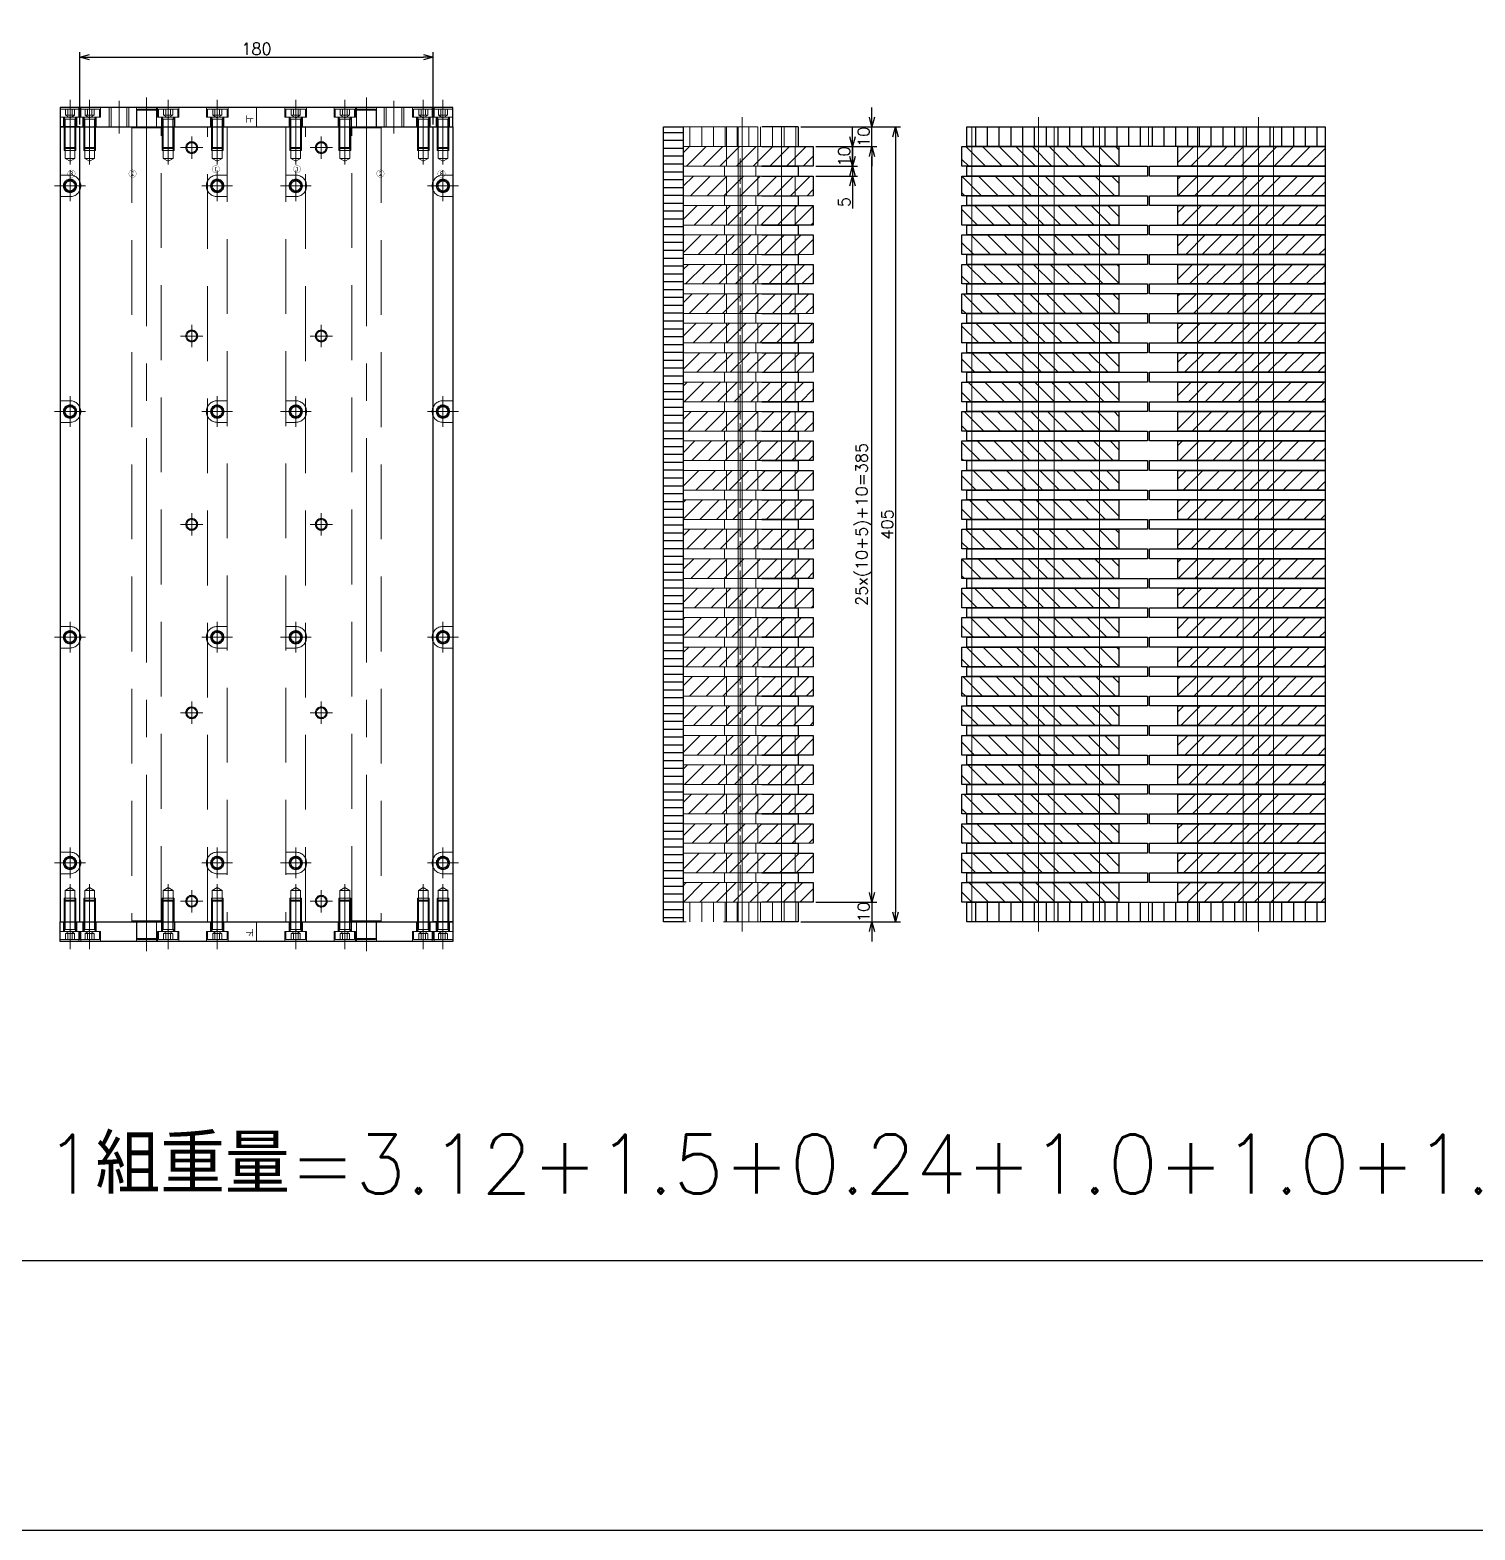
# Model space of a CAD drawing. Header units: millimetres. Extents: x -16130 to 36813, y -8099 to 27484.
# Drawn here: x 8510 to 9247, y 23783 to 24547 of the extents above; entities that cross this region are included whole.
import ezdxf

# ---------------------------------------------------------------- set-up
doc = ezdxf.new("R2010")
doc.units = ezdxf.units.MM
doc.header["$LTSCALE"] = 6
doc.header["$PDMODE"] = 99
doc.header["$PDSIZE"] = 1
doc.linetypes.add('CENTER2', pattern=[28.575, 19.05, -3.175, 3.175, -3.175])
doc.linetypes.add('HIDDEN', pattern=[9.525, 6.35, -3.175])
for name, color, linetype, lineweight in [('04_HIDDEN', 2, 'HIDDEN', 13), ('05_CENTER', 4, 'CENTER2', 13), ('08_DIM', 3, 'Continuous', 13)]:
    doc.layers.add(name, color=color, linetype=linetype, lineweight=lineweight)
doc.layers.add('10_DRAFT', color=8, linetype='Continuous', lineweight=0, plot=False)
doc.styles.add('KSS_TXT', font='txt.shx', dxfattribs={"bigfont": 'extfont2.shx'})
doc.dimstyles.new('KSS_DIM', dxfattribs={"dimtxt": 3, "dimasz": 2.5, "dimexe": 1.25, "dimexo": 0.625, "dimtad": 1, "dimdsep": 46, "dimtxsty": 'KSS_TXT', "dimblk": 'OPEN30', "dimcen": 0, "dimazin": 2, "dimtfac": 0.75, "dimtmove": 0, "dimatfit": 3, "dimldrblk": 'OPEN30', "dimfxl": 1, "dimtolj": 1, "dimarcsym": 0})

# ---------------------------------------------------------------- blocks, each defined once
blk = doc.blocks.new('A$C53AE1608_1_1')
at = {"color": 0}
blk.add_lwpolyline([(-10, -5), (0, -5), (0, 195), (-10, 195)], close=True, dxfattribs=at)
at = {"layer": '04_HIDDEN'}
for p, q in [((-5, 184.5), (-5, 195)), ((0, 193.4), (-5, 193.4)), ((-5, 184.5), (-10, 184.5)), ((0, 186.6), (-5, 186.6)), ((-10, 170), (0, 170)), ((-10, 169), (0, 169)), ((-10, 161), (0, 161)), ((-10, 160), (0, 160)), ((0, 156.1), (-10, 156.1)), ((0, 145.9), (-10, 145.9)), ((0, 44.1), (-10, 44.1)), ((0, 33.9), (-10, 33.9)), ((-10, 30), (0, 30)), ((-10, 29), (0, 29)), ((-10, 21), (0, 21)), ((-10, 20), (0, 20)), ((-5, 5.5), (-10, 5.5)), ((-5, 5.5), (-5, -5)), ((0, 3.4), (-5, 3.4)), ((0, -3.4), (-5, -3.4))]:
    blk.add_line(p, q, dxfattribs=at)
at = {"layer": '04_HIDDEN', "color": 9}
for p, q in [((-5, 185.5), (-10, 185.5)), ((-5, 174.5), (-5, 185.5)), ((0, 183.4), (-5, 183.4)), ((0, 176.6), (-5, 176.6)), ((-5, 174.5), (-10, 174.5)), ((-5, 145.5), (-10, 145.5)), ((-5, 134.5), (-5, 145.5)), ((0, 143.4), (-5, 143.4)), ((-5, 134.5), (-10, 134.5)), ((0, 136.6), (-5, 136.6)), ((-5, 120.5), (-10, 120.5)), ((-5, 109.5), (-5, 120.5)), ((0, 118.4), (-5, 118.4)), ((-5, 109.5), (-10, 109.5)), ((0, 111.6), (-5, 111.6)), ((-5, 80.5), (-10, 80.5)), ((-5, 80.5), (-5, 69.5)), ((0, 78.4), (-5, 78.4)), ((-5, 69.5), (-10, 69.5)), ((0, 71.6), (-5, 71.6)), ((-5, 55.5), (-10, 55.5)), ((-5, 55.5), (-5, 44.5)), ((0, 53.4), (-5, 53.4)), ((0, 46.6), (-5, 46.6)), ((-5, 44.5), (-10, 44.5)), ((-5, 15.5), (-10, 15.5)), ((-5, 15.5), (-5, 4.5)), ((0, 13.4), (-5, 13.4)), ((-5, 4.5), (-10, 4.5)), ((0, 6.6), (-5, 6.6))]:
    blk.add_line(p, q, dxfattribs=at)
at = {"layer": '05_CENTER'}
for p, q in [((-13.86, 190), (3.86, 190)), ((-13.39, 165), (3.39, 165)), ((5, 151), (-15, 151)), ((5, 39), (-15, 39)), ((-13.39, 25), (3.39, 25)), ((-13.86, 0), (3.86, 0))]:
    blk.add_line(p, q, dxfattribs=at)
at = {"layer": '05_CENTER', "color": 9}
for p, q in [((-13.86, 180), (3.86, 180)), ((-13.86, 140), (3.86, 140)), ((-13.86, 115), (3.86, 115)), ((-13.86, 75), (3.86, 75)), ((-13.86, 50), (3.86, 50)), ((-13.86, 10), (3.86, 10))]:
    blk.add_line(p, q, dxfattribs=at)
at = {"layer": '10_DRAFT'}
blk.add_line((-10, 95), (0, 95), dxfattribs=at)
at = {"layer": '10_DRAFT', "style": 'KSS_TXT'}
blk.add_text('上', height=3, dxfattribs=at).set_placement((-6.14, 89.69))
blk = doc.blocks.new('A$C3B5C176D_1_1')
at = {"color": 0}
blk.add_lwpolyline([(10, -5), (0, -5), (0, 195), (10, 195)], close=True, dxfattribs=at)
at = {"layer": '04_HIDDEN'}
for p, q in [((0, 193.4), (5, 193.4)), ((5, 184.5), (5, 195)), ((0, 186.6), (5, 186.6)), ((5, 184.5), (10, 184.5)), ((0, 156.1), (10, 156.1)), ((0, 145.9), (10, 145.9)), ((0, 44.1), (10, 44.1)), ((0, 33.9), (10, 33.9)), ((0, 3.4), (5, 3.4)), ((5, 5.5), (10, 5.5)), ((5, 5.5), (5, -5)), ((0, -3.4), (5, -3.4))]:
    blk.add_line(p, q, dxfattribs=at)
at = {"layer": '04_HIDDEN', "color": 9}
for p, q in [((5, 185.5), (10, 185.5)), ((5, 174.5), (5, 185.5)), ((0, 183.4), (5, 183.4)), ((0, 176.6), (5, 176.6)), ((5, 174.5), (10, 174.5)), ((5, 145.5), (10, 145.5)), ((5, 134.5), (5, 145.5)), ((0, 143.4), (5, 143.4)), ((0, 136.6), (5, 136.6)), ((5, 134.5), (10, 134.5)), ((0, 118.4), (5, 118.4)), ((5, 120.5), (10, 120.5)), ((5, 109.5), (5, 120.5)), ((0, 111.6), (5, 111.6)), ((5, 109.5), (10, 109.5)), ((0, 78.4), (5, 78.4)), ((5, 80.5), (10, 80.5)), ((5, 80.5), (5, 69.5)), ((0, 71.6), (5, 71.6)), ((5, 69.5), (10, 69.5)), ((5, 55.5), (10, 55.5)), ((5, 55.5), (5, 44.5)), ((0, 53.4), (5, 53.4)), ((0, 46.6), (5, 46.6)), ((5, 44.5), (10, 44.5)), ((5, 15.5), (10, 15.5)), ((5, 15.5), (5, 4.5)), ((0, 13.4), (5, 13.4)), ((0, 6.6), (5, 6.6)), ((5, 4.5), (10, 4.5))]:
    blk.add_line(p, q, dxfattribs=at)
at = {"layer": '05_CENTER'}
for p, q in [((13.86, 190), (-3.86, 190)), ((-5, 151), (15, 151)), ((-5, 39), (15, 39)), ((13.86, 0), (-3.86, 0))]:
    blk.add_line(p, q, dxfattribs=at)
at = {"layer": '05_CENTER', "color": 9}
for p, q in [((13.86, 180), (-3.86, 180)), ((13.86, 140), (-3.86, 140)), ((13.86, 115), (-3.86, 115)), ((13.86, 75), (-3.86, 75)), ((13.86, 50), (-3.86, 50)), ((13.86, 10), (-3.86, 10))]:
    blk.add_line(p, q, dxfattribs=at)
at = {"layer": '10_DRAFT'}
blk.add_line((10, 95), (0, 95), dxfattribs=at)
at = {"layer": '10_DRAFT', "style": 'KSS_TXT'}
blk.add_text('下', height=3, dxfattribs=at).set_placement((3.47, 89.69))
blk = doc.blocks.new('M6tz_1_1_1')
at = {"color": 0}
for radius in [3, 2.5]:
    blk.add_circle((0, 0), radius, dxfattribs=at)
at = {"layer": '05_CENTER'}
for p, q in [((5.68, 0), (-5.68, 0)), ((0, -5.68), (0, 5.68))]:
    blk.add_line(p, q, dxfattribs=at)
blk = doc.blocks.new('A$C44BA23D6_1_1')
at = {"color": 0}
blk.add_lwpolyline([(-5, -405), (5, -405), (5, 0), (-5, 0)], close=True, dxfattribs=at)
at = {"layer": '04_HIDDEN'}
for p, q in [((-3, 0), (-3, -12)), ((-2.5, 0), (-2.5, -16)), ((2.5, 0), (2.5, -16)), ((3, 0), (3, -12)), ((3, -12), (-3, -12)), ((0, -17.44), (-2.5, -16)), ((2.5, -16), (-2.5, -16)), ((2.5, -16), (0, -17.44)), ((-2.5, -389), (0, -387.56)), ((-2.5, -405), (-2.5, -389)), ((-2.5, -389), (2.5, -389)), ((0, -387.56), (2.5, -389)), ((2.5, -405), (2.5, -389)), ((-3, -393), (3, -393)), ((-3, -405), (-3, -393)), ((3, -405), (3, -393))]:
    blk.add_line(p, q, dxfattribs=at)
at = {"layer": '05_CENTER'}
for p, q in [((0, 2.19), (0, -19.18)), ((0, -407.19), (0, -385.82))]:
    blk.add_line(p, q, dxfattribs=at)
at = {"layer": '04_HIDDEN'}
for p in [(0, -30), (0, -145), (0, -260), (0, -375)]:
    blk.add_blockref('M6tz_1_1_1', p, dxfattribs=at)
at = {"layer": '10_DRAFT', "style": 'KSS_TXT'}
blk.add_text('③', height=3, dxfattribs=at).set_placement((-1.35, -25.64))
blk = doc.blocks.new('A$C09780D0B_1_1')
for p, q in [((-67, -24.5), (-72, -24.5)), ((8, -24.5), (13, -24.5)), ((-67, -35.5), (-72, -35.5)), ((8, -35.5), (13, -35.5)), ((-67, -139.5), (-72, -139.5)), ((8, -139.5), (13, -139.5)), ((-67, -150.5), (-72, -150.5)), ((8, -150.5), (13, -150.5)), ((-67, -254.5), (-72, -254.5)), ((8, -254.5), (13, -254.5)), ((-67, -265.5), (-72, -265.5)), ((8, -265.5), (13, -265.5)), ((-67, -369.5), (-72, -369.5)), ((8, -369.5), (13, -369.5)), ((-67, -380.5), (-72, -380.5)), ((8, -380.5), (13, -380.5))]:
    blk.add_line(p, q)
at = {"color": 0}
blk.add_lwpolyline([(-72, -405), (13, -405), (13, 0), (-72, 0)], close=True, dxfattribs=at)
for centre in [(-67, -30), (8, -30), (-67, -145), (8, -145), (-67, -260), (8, -260), (-67, -375), (8, -375)]:
    blk.add_circle(centre, 3.4, dxfattribs=at)
for centre, start, end in [((-67, -30), 270, 90), ((8, -30), 90, 270), ((-67, -145), 270, 90), ((8, -145), 90, 270), ((-67, -260), 270, 90), ((8, -260), 90, 270), ((-67, -375), 270, 90), ((8, -375), 90, 270)]:
    blk.add_arc(centre, 5.5, start, end, dxfattribs=at)
at = {"layer": '04_HIDDEN'}
for p, q in [((-45, 0), (-45, -12)), ((-44.5, 0), (-44.5, -16)), ((-39.5, 0), (-39.5, -16)), ((-39, 0), (-39, -12)), ((-5, 0), (-5, -12)), ((-4.5, 0), (-4.5, -16)), ((0.5, 0), (0.5, -16)), ((1, 0), (1, -12)), ((-39, -12), (-45, -12)), ((1, -12), (-5, -12)), ((-42, -17.44), (-44.5, -16)), ((-39.5, -16), (-44.5, -16)), ((-39.5, -16), (-42, -17.44)), ((-2, -17.44), (-4.5, -16)), ((0.5, -16), (-4.5, -16)), ((0.5, -16), (-2, -17.44)), ((-42, -387.56), (-44.5, -389)), ((-44.5, -405), (-44.5, -389)), ((-39.5, -389), (-44.5, -389)), ((-39.5, -389), (-42, -387.56)), ((-39.5, -405), (-39.5, -389)), ((-2, -387.56), (-4.5, -389)), ((-4.5, -405), (-4.5, -389)), ((0.5, -389), (-4.5, -389)), ((0.5, -389), (-2, -387.56)), ((0.5, -405), (0.5, -389)), ((-39, -393), (-45, -393)), ((-45, -405), (-45, -393)), ((-39, -405), (-39, -393)), ((1, -393), (-5, -393)), ((-5, -405), (-5, -393)), ((1, -405), (1, -393))]:
    blk.add_line(p, q, dxfattribs=at)
at = {"layer": '05_CENTER'}
for p, q in [((-42, 2.19), (-42, -19.18)), ((-2, 2.19), (-2, -19.18)), ((-67, -22.16), (-67, -37.84)), ((8, -22.16), (8, -37.84)), ((-59.16, -30), (-74.84, -30)), ((0.16, -30), (15.84, -30)), ((-67, -137.16), (-67, -152.84)), ((8, -137.16), (8, -152.84)), ((-59.16, -145), (-74.84, -145)), ((0.16, -145), (15.84, -145)), ((-67, -252.16), (-67, -267.84)), ((8, -252.16), (8, -267.84)), ((-59.16, -260), (-74.84, -260)), ((0.16, -260), (15.84, -260)), ((-67, -367.16), (-67, -382.84)), ((8, -367.16), (8, -382.84)), ((-59.16, -375), (-74.84, -375)), ((0.16, -375), (15.84, -375)), ((-42, -407.19), (-42, -385.82)), ((-2, -407.19), (-2, -385.82))]:
    blk.add_line(p, q, dxfattribs=at)
for p in [(-54, -10.5), (-54, -106.5), (-54, -202.5), (-54, -298.5), (-54, -394.5)]:
    blk.add_blockref('M6tz_1_1_1', p)
at = {"layer": '10_DRAFT', "style": 'KSS_TXT'}
blk.add_text('②', height=3, dxfattribs=at).set_placement((-25.95, -25.64))
blk = doc.blocks.new('A$C596D3FAF_1_1')
at = {"color": 0}
blk.add_lwpolyline([(-5, -405), (5, -405), (5, 0), (-5, 0)], close=True, dxfattribs=at)
at = {"layer": '04_HIDDEN'}
for p, q in [((-3, 0), (-3, -12)), ((-2.5, 0), (-2.5, -16)), ((2.5, 0), (2.5, -16)), ((3, 0), (3, -12)), ((3, -12), (-3, -12)), ((0, -17.44), (-2.5, -16)), ((2.5, -16), (-2.5, -16)), ((2.5, -16), (0, -17.44)), ((-2.5, -389), (0, -387.56)), ((-2.5, -405), (-2.5, -389)), ((-2.5, -389), (2.5, -389)), ((0, -387.56), (2.5, -389)), ((2.5, -405), (2.5, -389)), ((-3, -393), (3, -393)), ((-3, -405), (-3, -393)), ((3, -405), (3, -393))]:
    blk.add_line(p, q, dxfattribs=at)
at = {"layer": '05_CENTER'}
for p, q in [((0, 2.19), (0, -19.18)), ((0, -407.19), (0, -385.82))]:
    blk.add_line(p, q, dxfattribs=at)
for p in [(0, -30), (0, -145), (0, -260), (0, -375)]:
    blk.add_blockref('M6tz_1_1_1', p)
at = {"layer": '10_DRAFT', "style": 'KSS_TXT'}
blk.add_text('①', height=3, dxfattribs=at).set_placement((-1.36, -23.35))
blk = doc.blocks.new('A$C63852907_1_1_1')
at = {"color": 0}
for p, q in [((-4.5, 9), (-5, 8.5)), ((-5, 0), (-5, 8.5)), ((-5, 8.5), (5, 8.5)), ((-4.5, 9), (4.5, 9)), ((4.5, 9), (5, 8.5)), ((5, 8.5), (5, 0)), ((-7.5, -0.5), (7.5, -0.5)), ((-7.5, -404.5), (7.5, -404.5)), ((-5, -405), (-5, -413.5)), ((5, -413.5), (5, -405)), ((-4.5, -414), (-5, -413.5)), ((-5, -413.5), (5, -413.5)), ((-4.5, -414), (4.5, -414)), ((4.5, -414), (5, -413.5))]:
    blk.add_line(p, q, dxfattribs=at)
blk.add_lwpolyline([(-7, -405), (7, -405), (7.5, -404.5), (7.5, -0.5), (7, 0), (-7, 0), (-7.5, -0.5), (-7.5, -404.5)], close=True, dxfattribs=at)
at = {"layer": '05_CENTER'}
blk.add_line((0, 12.86), (0, -417.86), dxfattribs=at)
blk = doc.blocks.new('A$C4BD36F07_1_1')
h = blk.add_hatch()
h.set_pattern_fill('_USER', color=3, scale=6, pattern_type=0)
h.set_pattern_definition([(0, (-8580.171, -26515.7115), (0, 6), [])])
h.paths.add_polyline_path([(0, 146.01), (-10, 146.01), (-10, 116.01), (0, 116.01)])
h.paths.add_polyline_path([(0, 116.01), (-10, 116.01), (-10, 106.01), (0, 106.01)])
h.paths.add_polyline_path([(0, 106.01), (-10, 106.01), (-10, 96.01), (0, 96.01)])
h.paths.add_polyline_path([(0, 96.01), (-10, 96.01), (-10, 68.51), (0, 68.51)])
h.paths.add_polyline_path([(0, 68.51), (-10, 68.51), (-10, 38.51), (0, 38.51)])
h.paths.add_polyline_path([(0, 38.51), (-10, 38.51), (-10, 12.01), (0, 12.01)])
h.paths.add_polyline_path([(0, 12.01), (-10, 12.01), (-10, 1.01), (0, 1.01)])
h.paths.add_polyline_path([(0, 1.01), (-10, 1.01), (-10, -9.99), (0, -9.99)])
h.paths.add_polyline_path([(0, -9.99), (-10, -9.99), (-10, -36.49), (0, -36.49)])
at = {"color": 0}
blk.add_lwpolyline([(0, 146.01), (0, -36.49), (-10, -36.49), (-10, 146.01)], close=True, dxfattribs=at)
at = {"layer": '04_HIDDEN'}
for p, q in [((0, 119.75), (-10, 119.75)), ((0, 104.25), (-10, 104.25)), ((-10, 81.01), (0, 81.01)), ((-10, 31.01), (0, 31.01)), ((0, 8), (-10, 8)), ((0, -8), (-10, -8)), ((0, -33.99), (-10, -33.99))]:
    blk.add_line(p, q, dxfattribs=at)
at = {"layer": '05_CENTER'}
for p, q in [((5, 112), (-15, 112)), ((5, 0), (-15, 0))]:
    blk.add_line(p, q, dxfattribs=at)
at = {"layer": '10_DRAFT'}
blk.add_line((-10, 56), (0, 56), dxfattribs=at)
blk = doc.blocks.new('A$C75237A7E_1_1')
h = blk.add_hatch()
h.set_pattern_fill('_USER', color=3, scale=6, angle=90, pattern_type=0)
h.set_pattern_definition([(90, (-9729.3424, -24487.993), (-6, 4e-16), [])])
h.paths.add_polyline_path([(29.63, 10), (21, 10), (21, 0), (29.63, 0)])
h.paths.add_polyline_path([(21, 10), (8, 10), (8, 0), (21, 0)])
h.paths.add_polyline_path([(8, 10), (0, 10), (0, 0), (8, 0)])
h.paths.add_polyline_path([(0, 10), (-1, 10), (-1, 0), (0, 0)])
h.paths.add_polyline_path([(-1, 10), (-8, 10), (-8, 0), (-1, 0)])
h.paths.add_polyline_path([(-8, 10), (-29, 10), (-29, 0), (-8, 0)])
at = {"color": 0}
blk.add_line((21, 10), (21, 0), dxfattribs=at)
blk.add_lwpolyline([(-29, 10), (29.63, 10), (29.63, 0), (-29, 0)], close=True, dxfattribs=at)
at = {"layer": '04_HIDDEN'}
for p, q in [((-7, 10), (-7, 0)), ((9, 10), (9, 0))]:
    blk.add_line(p, q, dxfattribs=at)
at = {"layer": '04_HIDDEN', "color": 9}
blk.add_line((-1, 10), (-1, 0), dxfattribs=at)
at = {"layer": '05_CENTER'}
blk.add_line((1, 15), (1, -5), dxfattribs=at)
blk = doc.blocks.new('A$C017516D9_1_1')
h = blk.add_hatch()
h.set_pattern_fill('_USER', color=3, scale=6, angle=45, pattern_type=0)
h.set_pattern_definition([(45, (-8213.703, -26515.7115), (-4.2426407, 4.2426407), [])])
h.paths.add_polyline_path([(0, 41), (-10, 41), (-10, 31), (0, 31)])
h.paths.add_polyline_path([(0, 31), (-10, 31), (-10, 8), (0, 8)])
h.paths.add_polyline_path([(0, 8), (-10, 8), (-10, 0), (0, 0)])
h.paths.add_polyline_path([(0, 0), (-10, 0), (-10, -8), (0, -8)])
h.paths.add_polyline_path([(0, -8), (-10, -8), (-10, -34), (0, -34)])
h.paths.add_polyline_path([(0, -34), (-10, -34), (-10, -39), (0, -39)])
at = {"color": 0}
blk.add_lwpolyline([(0, 41), (0, -39), (-10, -39), (-10, 41)], close=True, dxfattribs=at)
at = {"layer": '04_HIDDEN'}
for p, q in [((-10, 31), (0, 31)), ((-10, 8), (0, 8)), ((-10, -8), (0, -8)), ((-10, -34), (0, -34))]:
    blk.add_line(p, q, dxfattribs=at)
at = {"layer": '05_CENTER'}
blk.add_line((-15.5, 0), (5.5, 0), dxfattribs=at)
blk = doc.blocks.new('A$C4B6B21EC_1_1')
h = blk.add_hatch()
h.set_pattern_fill('_USER', color=3, scale=6, angle=135, pattern_type=0)
h.set_pattern_definition([(135, (-8213.703, -26627.7115), (-4.2426407, -4.2426407), [])])
h.paths.add_polyline_path([(0, 34), (-10, 34), (-10, 7.75), (0, 7.75)])
h.paths.add_polyline_path([(0, 7.75), (-10, 7.75), (-10, 0), (0, 0)])
h.paths.add_polyline_path([(0, 0), (-10, 0), (-10, -7.75), (0, -7.75)])
h.paths.add_polyline_path([(0, -7.75), (-10, -7.75), (-10, -31), (0, -31)])
h.paths.add_polyline_path([(0, -31), (-10, -31), (-10, -41), (0, -41)])
at = {"color": 0}
blk.add_lwpolyline([(0, 34), (0, -41), (-10, -41), (-10, 34)], close=True, dxfattribs=at)
at = {"layer": '04_HIDDEN'}
for p, q in [((0, 7.75), (-10, 7.75)), ((0, -7.75), (-10, -7.75)), ((0, -31), (-10, -31))]:
    blk.add_line(p, q, dxfattribs=at)
at = {"layer": '05_CENTER'}
blk.add_line((5.5, 0), (-15.5, 0), dxfattribs=at)
blk = doc.blocks.new('A$C1DD50BBC_1_1')
for name, p in [('A$C4B6B21EC_1_1', (0, 112)), ('A$C017516D9_1_1', (0, 0))]:
    blk.add_blockref(name, p)
blk = doc.blocks.new('A$C43D50A63_1_1')
h = blk.add_hatch()
h.set_pattern_fill('_USER', color=3, scale=6, angle=45, pattern_type=0)
h.set_pattern_definition([(45, (-8147.3205, -26429.961), (-4.2426407, 4.2426407), [])])
h.paths.add_polyline_path([(-8, 10), (-29, 10), (-29, 0), (-8, 0)])
h.paths.add_polyline_path([(-1, 10), (-8, 10), (-8, 0), (-1, 0)])
h.paths.add_polyline_path([(0, 10), (-1, 10), (-1, 0), (0, 0)])
h.paths.add_polyline_path([(8, 10), (0, 10), (0, 0), (8, 0)])
h.paths.add_polyline_path([(21, 10), (8, 10), (8, 0), (21, 0)])
h.paths.add_polyline_path([(29.23, 10), (21, 10), (21, 0), (29.23, 0)])
h.paths.add_polyline_path([(37.26, 10), (29.23, 10), (29.23, 0), (37.26, 0)])
at = {"color": 0}
blk.add_line((21, 10), (21, 0), dxfattribs=at)
blk.add_lwpolyline([(-29, 10), (37.26, 10), (37.26, 0), (-29, 0)], close=True, dxfattribs=at)
at = {"layer": '04_HIDDEN'}
for p, q in [((-7, 10), (-7, 0)), ((9, 10), (9, 0))]:
    blk.add_line(p, q, dxfattribs=at)
at = {"layer": '04_HIDDEN', "color": 9}
for p, q in [((-1, 10), (-1, 0)), ((28, 10), (28, 0))]:
    blk.add_line(p, q, dxfattribs=at)
at = {"layer": '05_CENTER'}
blk.add_line((1, 15.5), (1, -5.5), dxfattribs=at)
blk = doc.blocks.new('A$C4F4128C7_1_1')
at = {"color": 0}
blk.add_line((21, 5), (21, 0), dxfattribs=at)
blk.add_lwpolyline([(-29, 5), (29.63, 5), (29.63, 0), (-29, 0)], close=True, dxfattribs=at)
at = {"layer": '04_HIDDEN'}
for p, q in [((-8, 5), (-8, 0)), ((8, 5), (8, 0))]:
    blk.add_line(p, q, dxfattribs=at)
at = {"layer": '04_HIDDEN', "color": 9}
blk.add_line((-1, 5), (-1, 0), dxfattribs=at)
at = {"layer": '05_CENTER'}
blk.add_line((0, 9), (0, -4), dxfattribs=at)
blk = doc.blocks.new('A$C6DCF52F6_1_1')
at = {"color": 0}
blk.add_lwpolyline([(0, 34), (0, -55.5), (-5, -55.5), (-5, 34)], close=True, dxfattribs=at)
at = {"layer": '04_HIDDEN'}
for p, q in [((0, 7.75), (-5, 7.75)), ((0, -7.75), (-5, -7.75)), ((0, -31), (-5, -31))]:
    blk.add_line(p, q, dxfattribs=at)
at = {"layer": '05_CENTER'}
blk.add_line((4, 0), (-9, 0), dxfattribs=at)
blk = doc.blocks.new('A$C21F40CFF_1_1')
at = {"color": 0}
blk.add_lwpolyline([(0, 55.5), (0, -36.5), (-5, -36.5), (-5, 55.5)], close=True, dxfattribs=at)
at = {"layer": '04_HIDDEN'}
for p, q in [((-5, 31), (0, 31)), ((-5, 8), (0, 8)), ((-5, -8), (0, -8)), ((-5, -34), (0, -34))]:
    blk.add_line(p, q, dxfattribs=at)
at = {"layer": '05_CENTER'}
blk.add_line((-9, 0), (4, 0), dxfattribs=at)
blk = doc.blocks.new('A$C0634231A_1_1')
for name, p in [('A$C6DCF52F6_1_1', (0, 112)), ('A$C21F40CFF_1_1', (0, 0))]:
    blk.add_blockref(name, p)
blk = doc.blocks.new('_Open30')
at = {"color": 0, "linetype": 'ByBlock', "lineweight": -2}
for p, q in [((-1, 0.27), (0, 0)), ((0, 0), (-1, -0.27)), ((0, 0), (-1, 0))]:
    blk.add_line(p, q, dxfattribs=at)
blk = doc.blocks.new('*D1018')
at = {"layer": '08_DIM', "color": 0, "lineweight": -2, "transparency": 16777216}
for p, q in [((8939.43, 24107.99), (8939.43, 24112.99)), ((8910.76, 24102.99), (8941.93, 24102.99)), ((8939.43, 24102.99), (8939.43, 24092.99)), ((8903.13, 24092.99), (8941.93, 24092.99)), ((8939.43, 24087.99), (8939.43, 24082.99))]:
    blk.add_line(p, q, dxfattribs=at)
at = {"layer": 'Defpoints', "color": 0, "transparency": 16777216}
for p in [(8909.51, 24102.99), (8901.88, 24092.99), (8939.43, 24092.99)]:
    blk.add_point(p, dxfattribs=at)
at = {"layer": '08_DIM', "color": 0, "lineweight": -2, "transparency": 16777216, "xscale": 5, "yscale": 5, "zscale": 5}
for p, rotation in [((8939.43, 24102.99), 270), ((8939.43, 24092.99), 90)]:
    blk.add_blockref('_Open30', p, dxfattribs=dict(at, rotation=rotation))
at = {"layer": '08_DIM', "color": 0, "transparency": 16777216, "insert": (8935.18, 24097.99), "char_height": 6, "attachment_point": 5, "rotation": 90, "style": 'KSS_TXT'}
blk.add_mtext('\\A1;10', dxfattribs=at)
blk = doc.blocks.new('*D1019')
at = {"layer": '08_DIM', "color": 0, "lineweight": -2, "transparency": 16777216}
for p, q in [((8910.76, 24487.99), (8941.93, 24487.99)), ((8939.43, 24107.99), (8939.43, 24482.99)), ((8910.76, 24102.99), (8941.93, 24102.99))]:
    blk.add_line(p, q, dxfattribs=at)
at = {"layer": 'Defpoints', "color": 0, "transparency": 16777216}
for p in [(8909.51, 24487.99), (8939.43, 24487.99), (8909.51, 24102.99)]:
    blk.add_point(p, dxfattribs=at)
at = {"layer": '08_DIM', "color": 0, "lineweight": -2, "transparency": 16777216, "xscale": 5, "yscale": 5, "zscale": 5}
for p, rotation in [((8939.43, 24487.99), 90), ((8939.43, 24102.99), 270)]:
    blk.add_blockref('_Open30', p, dxfattribs=dict(at, rotation=rotation))
at = {"layer": '08_DIM', "color": 0, "transparency": 16777216, "insert": (8935.17, 24295.49), "char_height": 6, "attachment_point": 5, "rotation": 90, "style": 'KSS_TXT'}
blk.add_mtext('\\A1;25x(10+5)+10=385', dxfattribs=at)
blk = doc.blocks.new('*D1020')
at = {"layer": '08_DIM', "color": 0, "lineweight": -2, "transparency": 16777216}
for p, q in [((8939.43, 24502.99), (8939.43, 24507.99)), ((8903.13, 24497.99), (8941.93, 24497.99)), ((8939.43, 24487.99), (8939.43, 24497.99)), ((8910.76, 24487.99), (8941.93, 24487.99)), ((8939.43, 24482.99), (8939.43, 24477.99))]:
    blk.add_line(p, q, dxfattribs=at)
at = {"layer": 'Defpoints', "color": 0, "transparency": 16777216}
for p in [(8901.88, 24497.99), (8939.43, 24497.99), (8909.51, 24487.99)]:
    blk.add_point(p, dxfattribs=at)
at = {"layer": '08_DIM', "color": 0, "lineweight": -2, "transparency": 16777216, "xscale": 5, "yscale": 5, "zscale": 5}
for p, rotation in [((8939.43, 24497.99), 270), ((8939.43, 24487.99), 90)]:
    blk.add_blockref('_Open30', p, dxfattribs=dict(at, rotation=rotation))
at = {"layer": '08_DIM', "color": 0, "transparency": 16777216, "insert": (8935.18, 24492.99), "char_height": 6, "attachment_point": 5, "rotation": 90, "style": 'KSS_TXT'}
blk.add_mtext('\\A1;10', dxfattribs=at)
blk = doc.blocks.new('*D1021')
at = {"layer": '08_DIM', "color": 0, "lineweight": -2, "transparency": 16777216}
for p, q in [((8903.13, 24497.99), (8953.96, 24497.99)), ((8951.46, 24492.99), (8951.46, 24097.99)), ((8903.13, 24092.99), (8953.96, 24092.99))]:
    blk.add_line(p, q, dxfattribs=at)
at = {"layer": 'Defpoints', "color": 0, "transparency": 16777216}
for p in [(8901.88, 24497.99), (8901.88, 24092.99), (8951.46, 24092.99)]:
    blk.add_point(p, dxfattribs=at)
at = {"layer": '08_DIM', "color": 0, "lineweight": -2, "transparency": 16777216, "xscale": 5, "yscale": 5, "zscale": 5}
for p, rotation in [((8951.46, 24497.99), 90), ((8951.46, 24092.99), 270)]:
    blk.add_blockref('_Open30', p, dxfattribs=dict(at, rotation=rotation))
at = {"layer": '08_DIM', "color": 0, "transparency": 16777216, "insert": (8947.21, 24295.49), "char_height": 6, "attachment_point": 5, "rotation": 90, "style": 'KSS_TXT'}
blk.add_mtext('\\A1;405', dxfattribs=at)
blk = doc.blocks.new('*D1022')
at = {"layer": '08_DIM', "color": 0, "lineweight": -2, "transparency": 16777216}
for p, q in [((8929.5, 24492.99), (8929.5, 24497.99)), ((8910.76, 24487.99), (8932, 24487.99)), ((8929.5, 24487.99), (8929.5, 24477.99)), ((8910.76, 24477.99), (8932, 24477.99)), ((8929.5, 24472.99), (8929.5, 24467.99))]:
    blk.add_line(p, q, dxfattribs=at)
at = {"layer": 'Defpoints', "color": 0, "transparency": 16777216}
for p in [(8909.51, 24487.99), (8909.51, 24477.99), (8929.5, 24477.99)]:
    blk.add_point(p, dxfattribs=at)
at = {"layer": '08_DIM', "color": 0, "lineweight": -2, "transparency": 16777216, "xscale": 5, "yscale": 5, "zscale": 5}
for p, rotation in [((8929.5, 24487.99), 270), ((8929.5, 24477.99), 90)]:
    blk.add_blockref('_Open30', p, dxfattribs=dict(at, rotation=rotation))
at = {"layer": '08_DIM', "color": 0, "transparency": 16777216, "insert": (8925.25, 24482.99), "char_height": 6, "attachment_point": 5, "rotation": 90, "style": 'KSS_TXT'}
blk.add_mtext('\\A1;10', dxfattribs=at)
blk = doc.blocks.new('*D1023')
at = {"layer": '08_DIM', "color": 0, "lineweight": -2, "transparency": 16777216}
for p, q in [((8929.5, 24482.99), (8929.5, 24487.99)), ((8910.76, 24477.99), (8932, 24477.99)), ((8929.5, 24477.99), (8929.5, 24472.99)), ((8910.76, 24472.99), (8932, 24472.99)), ((8929.5, 24467.99), (8929.5, 24456.49))]:
    blk.add_line(p, q, dxfattribs=at)
at = {"layer": 'Defpoints', "color": 0, "transparency": 16777216}
for p in [(8909.51, 24477.99), (8909.51, 24472.99), (8929.5, 24472.99)]:
    blk.add_point(p, dxfattribs=at)
at = {"layer": '08_DIM', "color": 0, "lineweight": -2, "transparency": 16777216, "xscale": 5, "yscale": 5, "zscale": 5}
for p, rotation in [((8929.5, 24477.99), 270), ((8929.5, 24472.99), 90)]:
    blk.add_blockref('_Open30', p, dxfattribs=dict(at, rotation=rotation))
at = {"layer": '08_DIM', "color": 0, "transparency": 16777216, "insert": (8925.25, 24459.74), "char_height": 6, "attachment_point": 5, "rotation": 90, "style": 'KSS_TXT'}
blk.add_mtext('\\A1;5', dxfattribs=at)
blk = doc.blocks.new('CBS6-16b_1_1_1')
at = {"color": 0}
for p, q in [((-4, 5), (-4, -5)), ((0, 5), (-4, 5)), ((0, 5), (0, -5)), ((0, 3), (15.46, 3)), ((0.06, 3), (1, 2.46)), ((1, 3), (1, -3)), ((1, 2.46), (16, 2.46)), ((15.46, 3), (15.46, -3)), ((15.46, 3), (16, 2.46)), ((16, 2.46), (16, -2.46)), ((0, -5), (-4, -5)), ((0, -3), (15.46, -3)), ((0.06, -3), (1, -2.46)), ((1, -2.46), (16, -2.46)), ((15.46, -3), (16, -2.46))]:
    blk.add_line(p, q, dxfattribs=at)
at = {"layer": '04_HIDDEN', "color": 0}
for p, q in [((-1, 2.31), (-4, 2.31)), ((-4, 1.15), (-1, 1.15)), ((-1, 2.31), (0.33, 0)), ((-1, 2.31), (-1, -2.31)), ((-4, -1.15), (-1, -1.15)), ((-4, -2.31), (-1, -2.31)), ((0.33, 0), (-1, -2.31))]:
    blk.add_line(p, q, dxfattribs=at)
at = {"layer": '05_CENTER', "color": 0}
blk.add_line((-4.82, 0), (16.83, 0), dxfattribs=at)
blk = doc.blocks.new('A$C574158FF_1_1_1')
h = blk.add_hatch()
h.set_pattern_fill('_USER', color=3, scale=4, pattern_type=0)
h.set_pattern_definition([(0, (112.774, 139.052), (0, 4), [])])
h.paths.add_polyline_path([(10, 0), (0, 0), (0, -405), (10, -405)])
at = {"color": 3}
blk.add_lwpolyline([(10, 0), (0, 0), (0, -405), (10, -405)], close=True, dxfattribs=at)
blk = doc.blocks.new('*D1042')
at = {"layer": '08_DIM', "color": 0, "lineweight": -2, "transparency": 16777216}
for p, q in [((8535.85, 24499.24), (8535.85, 24536.08)), ((8715.85, 24499.24), (8715.85, 24536.08)), ((8540.85, 24533.58), (8710.85, 24533.58))]:
    blk.add_line(p, q, dxfattribs=at)
at = {"layer": 'Defpoints', "color": 0, "transparency": 16777216}
for p in [(8715.85, 24533.58), (8535.85, 24497.99), (8715.85, 24497.99)]:
    blk.add_point(p, dxfattribs=at)
at = {"layer": '08_DIM', "color": 0, "lineweight": -2, "transparency": 16777216, "xscale": 5, "yscale": 5, "zscale": 5, "rotation": 180}
blk.add_blockref('_Open30', (8535.85, 24533.58), dxfattribs=at)
at = {"layer": '08_DIM', "color": 0, "lineweight": -2, "transparency": 16777216, "xscale": 5, "yscale": 5, "zscale": 5}
blk.add_blockref('_Open30', (8715.85, 24533.58), dxfattribs=at)
at = {"layer": '08_DIM', "color": 0, "transparency": 16777216, "insert": (8625.85, 24537.83), "char_height": 6, "attachment_point": 5, "style": 'KSS_TXT'}
blk.add_mtext('\\A1;180', dxfattribs=at)

msp = doc.modelspace()

# ---------------------------------------------------------------- linework, layer by layer
for p, q in [((8901.87705, 24497.99323), (8883.24623, 24497.99323)), ((8901.87705, 24497.99323), (8901.87705, 24487.99323)), ((8883.24623, 24487.99323), (8909.5051, 24487.99323)), ((8909.5051, 24487.99323), (8909.5051, 24477.99323)), ((8883.24623, 24477.99323), (8901.87705, 24477.99323)), ((8909.5051, 24477.99323), (8883.24623, 24477.99323)), ((8901.87705, 24477.99323), (8901.87705, 24472.99323)), ((8883.24623, 24472.99323), (8909.5051, 24472.99323)), ((8909.5051, 24472.99323), (8909.5051, 24462.99323)), ((8883.24623, 24462.99323), (8901.87705, 24462.99323)), ((8901.87705, 24462.99323), (8901.87705, 24457.99323)), ((8883.24623, 24457.99323), (8909.5051, 24457.99323)), ((8909.5051, 24457.99323), (8909.5051, 24447.99323)), ((8883.24623, 24447.99323), (8901.87705, 24447.99323)), ((8909.5051, 24447.99323), (8883.24623, 24447.99323)), ((8883.24623, 24442.99323), (8909.5051, 24442.99323)), ((8901.87705, 24447.99323), (8901.87705, 24442.99323)), ((8909.5051, 24442.99323), (8909.5051, 24432.99323)), ((8883.24623, 24432.99323), (8901.87705, 24432.99323)), ((8883.24623, 24427.99323), (8909.5051, 24427.99323)), ((8901.87705, 24432.99323), (8901.87705, 24427.99323)), ((8909.5051, 24427.99323), (8909.5051, 24417.99323)), ((8883.24623, 24417.99323), (8901.87705, 24417.99323)), ((8909.5051, 24417.99323), (8883.24623, 24417.99323)), ((8883.24623, 24412.99323), (8909.5051, 24412.99323)), ((8901.87705, 24417.99323), (8901.87705, 24412.99323)), ((8909.5051, 24412.99323), (8909.5051, 24402.99323)), ((8883.24623, 24402.99323), (8901.87705, 24402.99323)), ((8883.24623, 24397.99323), (8909.5051, 24397.99323)), ((8901.87705, 24402.99323), (8901.87705, 24397.99323)), ((8909.5051, 24397.99323), (8909.5051, 24387.99323)), ((8883.24623, 24387.99323), (8901.87705, 24387.99323)), ((8909.5051, 24387.99323), (8883.24623, 24387.99323)), ((8883.24623, 24382.99323), (8909.5051, 24382.99323)), ((8901.87705, 24387.99323), (8901.87705, 24382.99323)), ((8909.5051, 24382.99323), (8909.5051, 24372.99323)), ((8883.24623, 24372.99323), (8901.87705, 24372.99323)), ((8883.24623, 24367.99323), (8909.5051, 24367.99323)), ((8901.87705, 24372.99323), (8901.87705, 24367.99323)), ((8909.5051, 24367.99323), (8909.5051, 24357.99323)), ((8883.24623, 24357.99323), (8901.87705, 24357.99323)), ((8909.5051, 24357.99323), (8883.24623, 24357.99323)), ((8883.24623, 24352.99323), (8909.5051, 24352.99323)), ((8901.87705, 24357.99323), (8901.87705, 24352.99323)), ((8909.5051, 24352.99323), (8909.5051, 24342.99323)), ((8883.24623, 24342.99323), (8901.87705, 24342.99323)), ((8883.24623, 24337.99323), (8909.5051, 24337.99323)), ((8901.87705, 24342.99323), (8901.87705, 24337.99323)), ((8909.5051, 24337.99323), (8909.5051, 24327.99323)), ((8883.24623, 24327.99323), (8901.87705, 24327.99323)), ((8909.5051, 24327.99323), (8883.24623, 24327.99323)), ((8883.24623, 24322.99323), (8909.5051, 24322.99323)), ((8901.87705, 24327.99323), (8901.87705, 24322.99323)), ((8909.5051, 24322.99323), (8909.5051, 24312.99323)), ((8883.24623, 24312.99323), (8901.87705, 24312.99323)), ((8901.87705, 24312.99323), (8901.87705, 24307.99323)), ((8883.24623, 24307.99323), (8909.5051, 24307.99323)), ((8909.5051, 24307.99323), (8909.5051, 24297.99323)), ((8883.24623, 24297.99323), (8901.87705, 24297.99323)), ((8909.5051, 24297.99323), (8883.24623, 24297.99323)), ((8901.87705, 24297.99323), (8901.87705, 24292.99323)), ((8883.24623, 24292.99323), (8909.5051, 24292.99323)), ((8909.5051, 24292.99323), (8909.5051, 24282.99323)), ((8883.24623, 24282.99323), (8901.87705, 24282.99323)), ((8901.87705, 24282.99323), (8901.87705, 24277.99323)), ((8883.24623, 24277.99323), (8909.5051, 24277.99323)), ((8909.5051, 24277.99323), (8909.5051, 24267.99323)), ((8883.24623, 24267.99323), (8901.87705, 24267.99323)), ((8909.5051, 24267.99323), (8883.24623, 24267.99323)), ((8901.87705, 24267.99323), (8901.87705, 24262.99323)), ((8883.24623, 24262.99323), (8909.5051, 24262.99323)), ((8909.5051, 24262.99323), (8909.5051, 24252.99323)), ((8883.24623, 24252.99323), (8901.87705, 24252.99323)), ((8901.87705, 24252.99323), (8901.87705, 24247.99323)), ((8883.24623, 24247.99323), (8909.5051, 24247.99323)), ((8909.5051, 24247.99323), (8909.5051, 24237.99323)), ((8883.24623, 24237.99323), (8901.87705, 24237.99323)), ((8909.5051, 24237.99323), (8883.24623, 24237.99323)), ((8901.87705, 24237.99323), (8901.87705, 24232.99323)), ((8883.24623, 24232.99323), (8909.5051, 24232.99323)), ((8909.5051, 24232.99323), (8909.5051, 24222.99323)), ((8883.24623, 24222.99323), (8901.87705, 24222.99323)), ((8901.87705, 24222.99323), (8901.87705, 24217.99323)), ((8883.24623, 24217.99323), (8909.5051, 24217.99323)), ((8909.5051, 24217.99323), (8909.5051, 24207.99323)), ((8883.24623, 24207.99323), (8901.87705, 24207.99323)), ((8909.5051, 24207.99323), (8883.24623, 24207.99323)), ((8901.87705, 24207.99323), (8901.87705, 24202.99323)), ((8883.24623, 24202.99323), (8909.5051, 24202.99323)), ((8909.5051, 24202.99323), (8909.5051, 24192.99323)), ((8883.24623, 24192.99323), (8901.87705, 24192.99323)), ((8901.87705, 24192.99323), (8901.87705, 24187.99323)), ((8883.24623, 24187.99323), (8909.5051, 24187.99323)), ((8909.5051, 24187.99323), (8909.5051, 24177.99323)), ((8883.24623, 24177.99323), (8901.87705, 24177.99323)), ((8909.5051, 24177.99323), (8883.24623, 24177.99323)), ((8901.87705, 24177.99323), (8901.87705, 24172.99323)), ((8883.24623, 24172.99323), (8909.5051, 24172.99323)), ((8909.5051, 24172.99323), (8909.5051, 24162.99323)), ((8883.24623, 24162.99323), (8901.87705, 24162.99323)), ((8901.87705, 24162.99323), (8901.87705, 24157.99323)), ((8883.24623, 24157.99323), (8909.5051, 24157.99323)), ((8909.5051, 24157.99323), (8909.5051, 24147.99323)), ((8883.24623, 24147.99323), (8901.87705, 24147.99323)), ((8909.5051, 24147.99323), (8883.24623, 24147.99323)), ((8901.87705, 24147.99323), (8901.87705, 24142.99323)), ((8883.24623, 24142.99323), (8909.5051, 24142.99323)), ((8909.5051, 24142.99323), (8909.5051, 24132.99323)), ((8883.24623, 24132.99323), (8901.87705, 24132.99323)), ((8901.87705, 24132.99323), (8901.87705, 24127.99323)), ((8883.24623, 24127.99323), (8909.5051, 24127.99323)), ((8909.5051, 24127.99323), (8909.5051, 24117.99323)), ((8883.24623, 24117.99323), (8901.87705, 24117.99323)), ((8909.5051, 24117.99323), (8883.24623, 24117.99323)), ((8901.87705, 24117.99323), (8901.87705, 24112.99323)), ((8883.24623, 24112.99323), (8909.5051, 24112.99323)), ((8909.5051, 24112.99323), (8909.5051, 24102.99323)), ((8909.5051, 24102.99323), (8883.24623, 24102.99323)), ((8901.87705, 24102.99323), (8901.87705, 24092.99323)), ((8901.87705, 24092.99323), (8883.24623, 24092.99323))]:
    msp.add_line(p, q)
at = {"color": 2}
msp.add_lwpolyline([(5833.28263, 23783.09533), (10501.03487, 23783.09533), (10501.03487, 26876.38116), (5833.28263, 26876.38116)], close=True, dxfattribs=at)
msp.add_lwpolyline([(8039.90205, 25342.46994), (10392.50738, 25342.46994), (10392.50738, 23920.30686), (8039.90205, 23920.30686)], close=True)

# ---------------------------------------------------------------- block references
at = {"rotation": 270}
for name, p in [('A$C53AE1608_1_1', (8530.84634, 24497.99323)), ('A$C4BD36F07_1_1', (9024.26774, 24487.99323)), ('A$C1DD50BBC_1_1', (9024.26774, 24477.99323)), ('A$C0634231A_1_1', (9024.26774, 24472.99323)), ('A$C1DD50BBC_1_1', (9024.26774, 24462.99323)), ('A$C0634231A_1_1', (9024.26774, 24457.99323)), ('A$C1DD50BBC_1_1', (9024.26774, 24447.99323)), ('A$C0634231A_1_1', (9024.26774, 24442.99323)), ('A$C1DD50BBC_1_1', (9024.26774, 24432.99323)), ('A$C0634231A_1_1', (9024.26774, 24427.99323)), ('A$C1DD50BBC_1_1', (9024.26774, 24417.99323)), ('A$C0634231A_1_1', (9024.26774, 24412.99323)), ('A$C1DD50BBC_1_1', (9024.26774, 24402.99323)), ('A$C0634231A_1_1', (9024.26774, 24397.99323)), ('A$C1DD50BBC_1_1', (9024.26774, 24387.99323)), ('A$C0634231A_1_1', (9024.26774, 24382.99323)), ('A$C1DD50BBC_1_1', (9024.26774, 24372.99323)), ('A$C0634231A_1_1', (9024.26774, 24367.99323)), ('A$C1DD50BBC_1_1', (9024.26774, 24357.99323)), ('A$C0634231A_1_1', (9024.26774, 24352.99323)), ('A$C1DD50BBC_1_1', (9024.26774, 24342.99323)), ('A$C0634231A_1_1', (9024.26774, 24337.99323)), ('A$C1DD50BBC_1_1', (9024.26774, 24327.99323)), ('A$C1DD50BBC_1_1', (9024.26774, 24312.99323)), ('A$C0634231A_1_1', (9024.26774, 24322.99323)), ('A$C1DD50BBC_1_1', (9024.26774, 24297.99323)), ('A$C0634231A_1_1', (9024.26774, 24307.99323)), ('A$C1DD50BBC_1_1', (9024.26774, 24282.99323)), ('A$C0634231A_1_1', (9024.26774, 24292.99323)), ('A$C1DD50BBC_1_1', (9024.26774, 24267.99323)), ('A$C0634231A_1_1', (9024.26774, 24277.99323)), ('A$C1DD50BBC_1_1', (9024.26774, 24252.99323)), ('A$C0634231A_1_1', (9024.26774, 24262.99323)), ('A$C1DD50BBC_1_1', (9024.26774, 24237.99323)), ('A$C0634231A_1_1', (9024.26774, 24247.99323)), ('A$C1DD50BBC_1_1', (9024.26774, 24222.99323)), ('A$C0634231A_1_1', (9024.26774, 24232.99323)), ('A$C1DD50BBC_1_1', (9024.26774, 24207.99323)), ('A$C0634231A_1_1', (9024.26774, 24217.99323)), ('A$C1DD50BBC_1_1', (9024.26774, 24192.99323)), ('A$C0634231A_1_1', (9024.26774, 24202.99323)), ('A$C1DD50BBC_1_1', (9024.26774, 24177.99323)), ('A$C0634231A_1_1', (9024.26774, 24187.99323)), ('A$C1DD50BBC_1_1', (9024.26774, 24162.99323)), ('A$C0634231A_1_1', (9024.26774, 24172.99323)), ('A$C1DD50BBC_1_1', (9024.26774, 24147.99323)), ('A$C0634231A_1_1', (9024.26774, 24157.99323)), ('A$C1DD50BBC_1_1', (9024.26774, 24132.99323)), ('A$C0634231A_1_1', (9024.26774, 24142.99323)), ('A$C1DD50BBC_1_1', (9024.26774, 24117.99323)), ('A$C0634231A_1_1', (9024.26774, 24127.99323)), ('A$C0634231A_1_1', (9024.26774, 24112.99323)), ('A$C1DD50BBC_1_1', (9024.26774, 24102.99323)), ('A$C4BD36F07_1_1', (9024.26774, 24092.99323)), ('A$C3B5C176D_1_1', (8530.84634, 24092.99323))]:
    msp.add_blockref(name, p, dxfattribs=at)
msp.add_blockref('A$C44BA23D6_1_1', (8530.84634, 24497.99323))
at = {"xscale": -1}
for name, p in [('A$C44BA23D6_1_1', (8720.84634, 24497.99323)), ('A$C574158FF_1_1_1', (8843.24761, 24497.99323))]:
    msp.add_blockref(name, p, dxfattribs=at)
at = {"layer": '04_HIDDEN', "color": 4}
for p, rotation in [((8530.84634, 24502.99323), 270), ((8540.84634, 24502.99323), 270), ((8580.84634, 24502.99323), 270), ((8605.84634, 24502.99323), 270), ((8645.84634, 24502.99323), 270), ((8670.84634, 24502.99323), 270), ((8710.84634, 24502.99323), 270), ((8720.84634, 24502.99323), 270), ((8530.84634, 24087.99323), 90), ((8540.84634, 24087.99323), 90), ((8580.84634, 24087.99323), 90), ((8605.84634, 24087.99323), 90), ((8645.84634, 24087.99323), 90), ((8670.84634, 24087.99323), 90), ((8710.84634, 24087.99323), 90), ((8720.84634, 24087.99323), 90)]:
    msp.add_blockref('CBS6-16b_1_1_1', p, dxfattribs=dict(at, rotation=rotation))
at = {"layer": '04_HIDDEN'}
for name, p in [('A$C63852907_1_1_1', (8569.83539, 24497.99323)), ('A$C09780D0B_1_1', (8712.84634, 24497.99323)), ('A$C596D3FAF_1_1', (8645.84634, 24497.99323)), ('A$C75237A7E_1_1', (8872.24623, 24487.99323)), ('A$C43D50A63_1_1', (8872.24623, 24477.99323)), ('A$C4F4128C7_1_1', (8872.24485, 24472.99323)), ('A$C43D50A63_1_1', (8872.24623, 24462.99323)), ('A$C4F4128C7_1_1', (8872.24623, 24457.99323)), ('A$C43D50A63_1_1', (8872.24623, 24447.99323)), ('A$C4F4128C7_1_1', (8872.24623, 24442.99323)), ('A$C43D50A63_1_1', (8872.24623, 24432.99323)), ('A$C4F4128C7_1_1', (8872.24623, 24427.99323)), ('A$C43D50A63_1_1', (8872.24623, 24417.99323)), ('A$C4F4128C7_1_1', (8872.24623, 24412.99323)), ('A$C43D50A63_1_1', (8872.24623, 24402.99323)), ('A$C4F4128C7_1_1', (8872.24623, 24397.99323)), ('A$C43D50A63_1_1', (8872.24623, 24387.99323)), ('A$C4F4128C7_1_1', (8872.24623, 24382.99323)), ('A$C43D50A63_1_1', (8872.24623, 24372.99323)), ('A$C4F4128C7_1_1', (8872.24623, 24367.99323)), ('A$C43D50A63_1_1', (8872.24623, 24357.99323)), ('A$C4F4128C7_1_1', (8872.24623, 24352.99323)), ('A$C43D50A63_1_1', (8872.24623, 24342.99323)), ('A$C4F4128C7_1_1', (8872.24623, 24337.99323)), ('A$C43D50A63_1_1', (8872.24623, 24327.99323)), ('A$C43D50A63_1_1', (8872.24623, 24312.99323)), ('A$C4F4128C7_1_1', (8872.24623, 24322.99323)), ('A$C43D50A63_1_1', (8872.24623, 24297.99323)), ('A$C4F4128C7_1_1', (8872.24623, 24307.99323)), ('A$C43D50A63_1_1', (8872.24623, 24282.99323)), ('A$C4F4128C7_1_1', (8872.24623, 24292.99323)), ('A$C43D50A63_1_1', (8872.24623, 24267.99323)), ('A$C4F4128C7_1_1', (8872.24623, 24277.99323)), ('A$C43D50A63_1_1', (8872.24623, 24252.99323)), ('A$C4F4128C7_1_1', (8872.24623, 24262.99323)), ('A$C43D50A63_1_1', (8872.24623, 24237.99323)), ('A$C4F4128C7_1_1', (8872.24623, 24247.99323)), ('A$C43D50A63_1_1', (8872.24623, 24222.99323)), ('A$C4F4128C7_1_1', (8872.24623, 24232.99323)), ('A$C43D50A63_1_1', (8872.24623, 24207.99323)), ('A$C4F4128C7_1_1', (8872.24623, 24217.99323)), ('A$C43D50A63_1_1', (8872.24623, 24192.99323)), ('A$C4F4128C7_1_1', (8872.24623, 24202.99323)), ('A$C43D50A63_1_1', (8872.24623, 24177.99323)), ('A$C4F4128C7_1_1', (8872.24623, 24187.99323)), ('A$C43D50A63_1_1', (8872.24623, 24162.99323)), ('A$C4F4128C7_1_1', (8872.24623, 24172.99323)), ('A$C43D50A63_1_1', (8872.24623, 24147.99323)), ('A$C4F4128C7_1_1', (8872.24623, 24157.99323)), ('A$C43D50A63_1_1', (8872.24623, 24132.99323)), ('A$C4F4128C7_1_1', (8872.24623, 24142.99323)), ('A$C43D50A63_1_1', (8872.24623, 24117.99323)), ('A$C4F4128C7_1_1', (8872.24623, 24127.99323)), ('A$C4F4128C7_1_1', (8872.24623, 24112.99323)), ('A$C43D50A63_1_1', (8872.24623, 24102.99323)), ('A$C75237A7E_1_1', (8872.24623, 24092.99323))]:
    msp.add_blockref(name, p, dxfattribs=at)
at = {"layer": '04_HIDDEN', "xscale": -1}
for name, p in [('A$C63852907_1_1_1', (8681.84634, 24497.99323)), ('A$C09780D0B_1_1', (8538.84634, 24497.99323)), ('A$C596D3FAF_1_1', (8605.84634, 24497.99323))]:
    msp.add_blockref(name, p, dxfattribs=at)

# ---------------------------------------------------------------- texts
at = {"layer": '08_DIM', "color": 6, "style": 'KSS_TXT'}
msp.add_text('1組重量=3.12+1.5+0.24+1.0+1.0+1.2+2.88+4.8+3.2+0.6=19.5kg→22kg', height=30, dxfattribs=at).set_placement((8518.10119, 23954.55084))

# ---------------------------------------------------------------- dimensions: what is measured, and where the dimension line sits
at = {"layer": '08_DIM'}
dim = msp.add_linear_dim(base=(8715.84634, 24533.57676), p1=(8535.84634, 24497.99323), p2=(8715.84634, 24497.99323), dimstyle='KSS_DIM', override={"dimscale": 2}, dxfattribs=at)
dim.commit()
dim.dimension.update_dxf_attribs({"geometry": '*D1042', "text_midpoint": (8625.84634, 24537.82676)})
for base, p1, p2, picture, middle in [((8939.42861, 24497.99323), (8909.5051, 24487.99323), (8901.87705, 24497.99323), '*D1020', (8935.17861, 24492.99323)), ((8951.4633, 24092.99323), (8901.87705, 24497.99323), (8901.87705, 24092.99323), '*D1021', (8947.20913, 24295.49323)), ((8929.50055, 24477.99323), (8909.5051, 24487.99323), (8909.5051, 24477.99323), '*D1022', (8925.25055, 24482.99323)), ((8929.50055, 24472.99323), (8909.5051, 24477.99323), (8909.5051, 24472.99323), '*D1023', (8925.24639, 24459.74323)), ((8939.42861, 24092.99323), (8909.5051, 24102.99323), (8901.87705, 24092.99323), '*D1018', (8935.17861, 24097.99323))]:
    dim = msp.add_linear_dim(base=base, p1=p1, p2=p2, angle=90, dimstyle='KSS_DIM', override={"dimscale": 2}, dxfattribs=at)
    dim.commit()
    dim.dimension.update_dxf_attribs({"geometry": picture, "text_midpoint": middle})
dim = msp.add_linear_dim(base=(8939.42861, 24487.99323), p1=(8909.5051, 24102.99323), p2=(8909.5051, 24487.99323), angle=90, text='25x(10+5)+10=<>', dimstyle='KSS_DIM', override={"dimscale": 2}, dxfattribs=at)
dim.commit()
dim.dimension.update_dxf_attribs({"geometry": '*D1019', "text_midpoint": (8935.16611, 24295.49323)})

doc.saveas('drawing.dxf')
